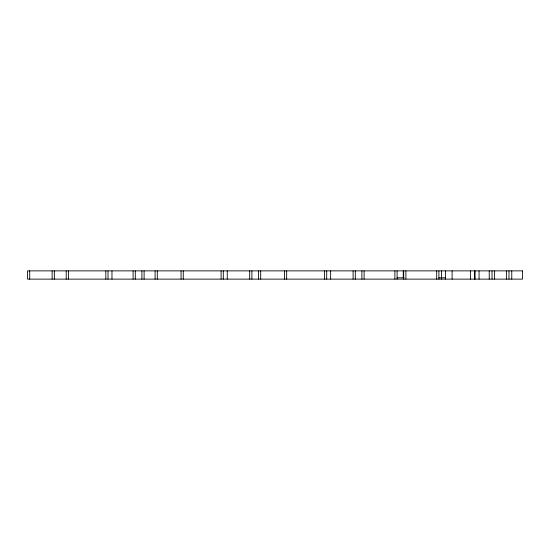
<?xml version="1.0" encoding="UTF-8"?>
<svg xmlns="http://www.w3.org/2000/svg" width="550" height="550" viewBox="0 0 550 550"><rect width="100%" height="100%" fill="white"/><g stroke="black" fill="none" stroke-linecap="round" stroke-linejoin="round"><path stroke-width="0.82" d="M397.1 277.805L404.016 277.805M438.9 277.805L445.5 277.805M511.768 270.875L511.768 279.125M508.977 270.875L508.97 279.125M506.392 270.875L506.392 279.125M494.608 270.875L494.608 279.125M492.023 270.875L492.023 279.125M489.232 270.875L489.232 279.125M479.05 270.875L479.05 279.125M475.097 270.875L475.097 279.125M474.513 270.875L474.513 279.125M470.559 270.875L470.559 279.125M452.1 270.875L452.1 279.125M445.5 270.875L445.5 279.125M441.547 270.875L441.547 279.125M438.9 270.875L438.9 279.125M436.7 270.875L436.7 279.125M405.9 270.875L405.9 279.125M403.7 270.875L403.7 279.125M403.26 270.875L403.26 277.75M397.1 270.875L397.1 279.125M394.9 270.875L394.9 279.125M364.1 270.875L364.1 279.125M361.9 270.875L361.9 279.125M355.3 270.875L355.3 279.125M353.1 270.875L353.1 279.125M330.653 270.875L330.653 279.125M326.7 270.875L326.7 279.125M324.5 270.875L324.5 279.125M286.66 270.875L286.66 279.125M284.46 270.875L284.46 279.125M260.7 270.875L260.7 279.125M258.5 270.875L258.5 279.125M251.9 270.875L251.9 279.125M249.7 270.875L249.7 279.125M227.253 270.875L227.253 279.125M223.3 270.875L223.3 279.125M221.1 270.875L221.1 279.125M183.26 270.875L183.26 279.125M181.06 270.875L181.06 279.125M157.3 270.875L157.3 279.125M155.1 270.875L155.1 279.125M144.1 270.875L144.1 279.125M141.9 270.875L141.9 279.125M135.3 270.875L135.3 279.125M133.1 270.875L133.1 279.125M111.973 270.875L111.973 279.125M108.02 270.875L108.02 279.125M105.82 270.875L105.82 279.125M68.42 270.875L68.42 279.125M66.22 270.875L66.22 279.125M54.34 270.875L54.34 279.125M52.14 270.875L52.14 279.125M29.7 270.875L29.7 279.125M522.5 270.875L27.5 270.875L27.5 279.125L522.5 279.125L522.5 270.875"/></g></svg>
